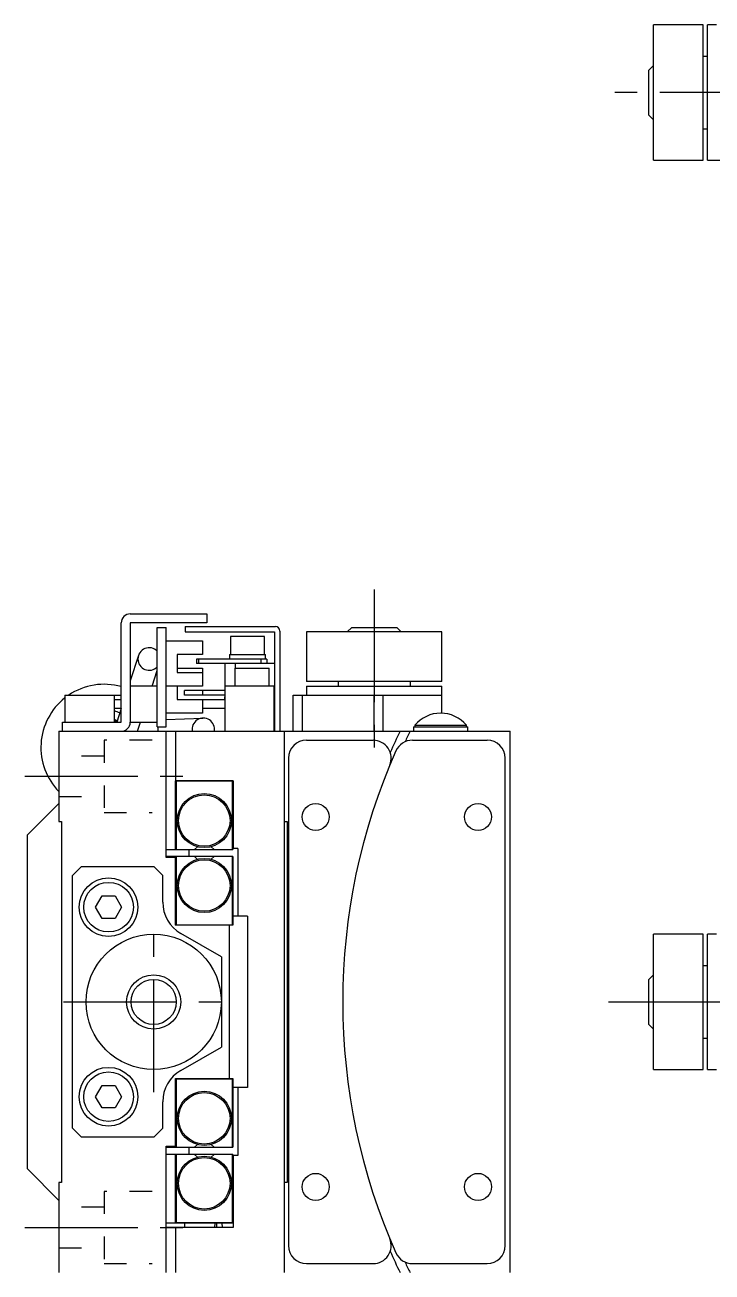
# Model space of a CAD drawing. Extents: x -269 to 423, y 17 to 487.
# Drawn here: x -268.6 to -192.4, y 342.5 to 480.7 of the extents above; entities that cross this region are included whole.
import ezdxf

# ---------------------------------------------------------------- set-up
doc = ezdxf.new("R2010")
doc.units = 0
doc.header["$LTSCALE"] = 10
doc.linetypes.add('CENTER', pattern=[2, 1.25, -0.25, 0.25, -0.25])
doc.linetypes.add('DOT', pattern=[0.5, 0.25, -0.25])
doc.layers.add('1', color=7, linetype='CONTINUOUS')

msp = doc.modelspace()

# ---------------------------------------------------------------- linework, layer by layer
at = {"layer": '1', "color": 7, "linetype": 'CONTINUOUS'}
for p, q in [((-198.942498, 465.67704), (-198.942498, 480.67704)), ((-193.442498, 480.67704), (-198.942498, 480.67704)), ((-193.442498, 465.67704), (-193.442498, 480.67704)), ((-192.942498, 465.67704), (-192.942498, 480.67704)), ((-191.942498, 480.67704), (-192.942498, 480.67704)), ((-192.942498, 477.17704), (-193.442498, 477.17704)), ((-198.942498, 476.17704), (-199.442498, 475.67704)), ((-199.442498, 470.67704), (-199.442498, 475.67704)), ((-199.442498, 470.67704), (-198.942498, 470.17704)), ((-193.442498, 469.17704), (-192.942498, 469.17704)), ((-198.942498, 465.67704), (-193.442498, 465.67704)), ((-192.942498, 465.67704), (-189.942498, 465.67704)), ((-256.933372, 415.411719), (-248.433372, 415.411719)), ((-248.433372, 415.411719), (-248.433372, 414.411719)), ((-257.933372, 403.411719), (-257.933372, 414.411719)), ((-256.933372, 414.411719), (-256.933372, 403.411719)), ((-248.433372, 414.411719), (-256.933372, 414.411719)), ((-253.933372, 413.911719), (-252.933372, 413.911719)), ((-253.933372, 402.911719), (-253.933372, 413.911719)), ((-252.933372, 402.911719), (-252.933372, 413.911719)), ((-250.833372, 414.011719), (-250.833372, 413.411719)), ((-250.833372, 414.011719), (-240.833372, 414.011719)), ((-250.833372, 413.411719), (-240.933372, 413.411719)), ((-240.933372, 413.411719), (-240.933372, 402.411719)), ((-240.333372, 413.511719), (-240.333372, 402.411719)), ((-222.383372, 413.411719), (-237.383372, 413.411719)), ((-237.383372, 413.411719), (-237.383372, 407.911719)), ((-232.383372, 413.911719), (-232.883372, 413.411719)), ((-232.383372, 413.911719), (-227.383372, 413.911719)), ((-226.883372, 413.411719), (-227.383372, 413.911719)), ((-222.383372, 407.911719), (-222.383372, 413.411719)), ((-252.933372, 412.411719), (-248.933372, 412.411719)), ((-248.933372, 412.411719), (-248.933372, 410.911719)), ((-242.033372, 412.911719), (-245.833372, 412.911719)), ((-245.833372, 412.911719), (-245.833372, 410.911719)), ((-242.033372, 410.911719), (-242.033372, 412.911719)), ((-256.022192, 410.79799), (-256.933372, 407.993668)), ((-251.733372, 410.911719), (-251.733372, 408.911719)), ((-248.933372, 410.911719), (-251.733372, 410.911719)), ((-245.933372, 410.911719), (-241.933372, 410.911719)), ((-245.933372, 410.911719), (-245.933372, 410.411719)), ((-241.933372, 410.411719), (-241.933372, 410.911719)), ((-254.493803, 407.411719), (-253.933372, 409.136549)), ((-251.733372, 409.411719), (-248.933372, 409.411719)), ((-249.578413, 410.411719), (-249.578413, 409.911719)), ((-241.795442, 410.411719), (-249.578413, 410.411719)), ((-240.933372, 409.911719), (-249.578413, 409.911719)), ((-249.369654, 410.411719), (-249.369654, 409.911719)), ((-248.933372, 409.411719), (-248.933372, 407.411719)), ((-246.433372, 409.911719), (-246.433372, 402.411719)), ((-245.333372, 409.411719), (-245.333372, 407.411719)), ((-245.333372, 409.411719), (-241.533372, 409.411719)), ((-245.287246, 409.911719), (-245.287246, 409.411719)), ((-242.437777, 410.411719), (-242.437777, 409.911719)), ((-241.795442, 410.411719), (-241.795442, 409.911719)), ((-241.533372, 407.411719), (-241.533372, 409.411719)), ((-251.733372, 408.911719), (-248.933372, 408.911719)), ((-222.383372, 407.911719), (-237.383372, 407.911719)), ((-233.883372, 407.911719), (-233.883372, 407.411719)), ((-225.883372, 407.411719), (-225.883372, 407.911719)), ((-264.183372, 406.411719), (-257.933372, 406.411719)), ((-264.183372, 406.411719), (-264.183372, 403.411719)), ((-258.683372, 403.411719), (-258.683372, 406.411719)), ((-253.933372, 407.411719), (-256.933372, 407.411719)), ((-248.933372, 407.411719), (-252.933372, 407.411719)), ((-251.733372, 407.411719), (-251.733372, 405.911719)), ((-250.933372, 406.411719), (-250.933372, 406.911719)), ((-246.433372, 406.911719), (-250.933372, 406.911719)), ((-246.433372, 406.411719), (-250.933372, 406.411719)), ((-248.933372, 406.911719), (-248.933372, 406.411719)), ((-240.933372, 407.411719), (-246.433372, 407.411719)), ((-240.983372, 402.411719), (-240.983372, 407.411719)), ((-238.883372, 402.411719), (-238.883372, 406.411719)), ((-238.883372, 406.411719), (-222.383372, 406.411719)), ((-237.883372, 406.411719), (-237.883372, 402.411719)), ((-237.383372, 407.411719), (-237.383372, 406.411719)), ((-237.383372, 407.411719), (-222.383372, 407.411719)), ((-229.883372, 402.411719), (-229.883372, 406.411719)), ((-228.883372, 402.411719), (-228.883372, 406.411719)), ((-222.383372, 404.411719), (-222.383372, 407.411719)), ((-258.683372, 405.911719), (-257.933372, 405.911719)), ((-257.983372, 406.203966), (-257.983372, 405.911719)), ((-257.983372, 406.203966), (-257.933372, 406.203966)), ((-251.733372, 405.911719), (-246.433372, 405.911719)), ((-248.933372, 405.911719), (-248.933372, 404.411719)), ((-246.483372, 406.203966), (-246.483372, 405.911719)), ((-246.483372, 406.203966), (-246.433372, 406.203966)), ((-257.934758, 404.911719), (-258.683372, 404.911719)), ((-257.933372, 404.915985), (-258.422137, 403.411719)), ((-248.933372, 404.411719), (-252.933372, 404.411719)), ((-252.933372, 403.719308), (-248.876996, 403.860957)), ((-246.433372, 404.911719), (-248.933372, 404.911719)), ((-222.383372, 404.411719), (-222.385984, 404.409107)), ((-264.833372, 402.411719), (-264.833372, 392.411719)), ((-264.833372, 402.411719), (-214.833372, 402.411719)), ((-264.433372, 403.411719), (-257.933372, 403.411719)), ((-264.433372, 402.411719), (-264.433372, 403.411719)), ((-258.384042, 403.528964), (-258.683372, 403.518511)), ((-256.933372, 403.411719), (-253.933372, 403.411719)), ((-256.118402, 402.411719), (-255.793482, 403.411719)), ((-253.933372, 402.911719), (-252.933372, 402.911719)), ((-253.833372, 402.411719), (-253.833372, 402.911719)), ((-252.961776, 388.411719), (-252.961776, 402.411719)), ((-251.904631, 402.411719), (-251.904631, 396.911719)), ((-239.833372, 342.411719), (-239.833372, 402.411719)), ((-225.524985, 402.911719), (-219.524985, 402.911719)), ((-225.524984, 402.911719), (-225.524984, 402.411719)), ((-225.374985, 403.071274), (-219.674985, 403.071274)), ((-225.374984, 403.071274), (-225.374984, 402.911719)), ((-219.674985, 402.911719), (-219.674985, 403.071274)), ((-219.524985, 402.411719), (-219.524985, 402.911719)), ((-214.833372, 342.411719), (-214.833372, 402.411719)), ((-237.383372, 401.411719), (-230.008252, 401.411719)), ((-225.655488, 401.411719), (-217.383372, 401.411719)), ((-239.383372, 399.411719), (-239.383372, 345.411719)), ((-215.383372, 345.411719), (-215.383372, 399.411719)), ((-245.531139, 396.911719), (-251.921863, 396.911719)), ((-251.920934, 389.311719), (-251.920934, 396.909022)), ((-251.854617, 396.861719), (-251.920934, 396.909022)), ((-251.854617, 396.861719), (-251.854617, 389.311719)), ((-245.581123, 396.861719), (-251.854617, 396.861719)), ((-245.581123, 396.861719), (-245.548558, 396.908559)), ((-245.581123, 389.311719), (-245.581123, 396.861719)), ((-245.548558, 396.908559), (-245.548558, 389.311719)), ((-245.531139, 396.911719), (-245.531139, 389.411719)), ((-264.833372, 394.411719), (-268.333372, 390.911719)), ((-264.833372, 392.411719), (-264.533372, 392.411719)), ((-264.533372, 392.411719), (-264.533372, 352.411719)), ((-239.833372, 392.411719), (-239.533372, 392.411719)), ((-239.533372, 392.411719), (-239.533372, 352.411719)), ((-268.333372, 353.911719), (-268.333372, 390.911719)), ((-252.961776, 389.311719), (-245.548558, 389.311719)), ((-245.548559, 388.511719), (-252.961776, 388.511719)), ((-251.904631, 388.411719), (-252.961776, 388.411719)), ((-251.920935, 388.411719), (-251.920935, 388.511719)), ((-251.904631, 380.911719), (-251.904631, 388.411719)), ((-251.854618, 388.511719), (-251.854618, 380.961719)), ((-250.433372, 389.311719), (-250.433372, 388.511719)), ((-249.484858, 388.213467), (-249.801262, 388.511719)), ((-249.801261, 389.311719), (-249.484857, 389.609971)), ((-247.963475, 389.609555), (-247.646724, 389.311719)), ((-247.646725, 388.511719), (-247.963475, 388.213883)), ((-245.581124, 380.961719), (-245.581124, 388.511719)), ((-245.548559, 388.511719), (-245.548559, 380.914879)), ((-244.997409, 389.411719), (-245.548558, 389.411719)), ((-244.997409, 389.411719), (-244.997409, 381.911719)), ((-262.333372, 387.411719), (-263.333372, 386.411719)), ((-262.333372, 387.411719), (-254.333372, 387.411719)), ((-253.333372, 386.411719), (-254.333372, 387.411719)), ((-263.333372, 358.411719), (-263.333372, 386.411719)), ((-253.333372, 383.473897), (-253.333372, 386.411719)), ((-260.776748, 382.911719), (-260.05506, 384.161719)), ((-260.05506, 381.661719), (-260.776748, 382.911719)), ((-260.05506, 384.161719), (-258.611684, 384.161719)), ((-258.611684, 384.161719), (-257.889996, 382.911719)), ((-257.889996, 382.911719), (-258.611684, 381.661719)), ((-258.611684, 381.661719), (-260.05506, 381.661719)), ((-243.928625, 381.911719), (-245.548559, 381.911719)), ((-243.928625, 381.911719), (-243.928625, 362.911719)), ((-251.904631, 380.926045), (-251.854618, 380.961719)), ((-245.549733, 380.911719), (-251.904631, 380.911719)), ((-251.854618, 380.961719), (-245.581124, 380.961719)), ((-245.933372, 363.911719), (-245.933372, 380.911719)), ((-245.548559, 380.914879), (-245.581124, 380.961719)), ((-246.833372, 377.411719), (-251.333372, 380.009795)), ((-198.942498, 364.911719), (-198.942498, 379.911719)), ((-193.442498, 379.911719), (-198.942498, 379.911719)), ((-193.442498, 364.911719), (-193.442498, 379.911719)), ((-192.942498, 364.911719), (-192.942498, 379.911719)), ((-191.942498, 379.911719), (-192.942498, 379.911719)), ((-246.833372, 377.411719), (-246.833372, 367.411719)), ((-192.942498, 376.411719), (-193.442498, 376.411719)), ((-198.942498, 375.411719), (-199.442498, 374.911719)), ((-199.442498, 369.911719), (-199.442498, 374.911719)), ((-199.442498, 369.911719), (-198.942498, 369.411719)), ((-193.442498, 368.411719), (-192.942498, 368.411719)), ((-251.333372, 364.813643), (-246.833372, 367.411719)), ((-198.942498, 364.911719), (-193.442498, 364.911719)), ((-192.942498, 364.911719), (-191.942498, 364.911719)), ((-251.904631, 356.411719), (-251.904631, 363.911719)), ((-251.904631, 363.911719), (-245.549732, 363.911719)), ((-251.854617, 363.861719), (-251.904631, 363.897394)), ((-251.854617, 363.861719), (-251.854617, 356.311719)), ((-245.581123, 363.861719), (-251.854617, 363.861719)), ((-245.581123, 363.861719), (-245.548558, 363.908559)), ((-245.581123, 356.311719), (-245.581123, 363.861719)), ((-245.548558, 363.908559), (-245.548558, 356.311719)), ((-260.776748, 361.911719), (-260.05506, 363.161719)), ((-260.05506, 363.161719), (-258.611684, 363.161719)), ((-258.611684, 363.161719), (-257.889996, 361.911719)), ((-243.928625, 362.911719), (-245.548558, 362.911719)), ((-244.997409, 362.911719), (-244.997409, 355.411719)), ((-260.05506, 360.661719), (-260.776748, 361.911719)), ((-257.889996, 361.911719), (-258.611684, 360.661719)), ((-253.333372, 358.411719), (-253.333372, 361.349541)), ((-258.611684, 360.661719), (-260.05506, 360.661719)), ((-263.333372, 358.411719), (-262.333372, 357.411719)), ((-254.333372, 357.411719), (-253.333372, 358.411719)), ((-254.333372, 357.411719), (-262.333372, 357.411719)), ((-249.801261, 356.311719), (-249.484857, 356.609971)), ((-247.963475, 356.609555), (-247.646724, 356.311719)), ((-252.961776, 356.411719), (-251.904631, 356.411719)), ((-252.961776, 342.411719), (-252.961776, 356.411719)), ((-252.961776, 356.311719), (-245.548558, 356.311719)), ((-245.548558, 355.511719), (-252.961776, 355.511719)), ((-251.920934, 356.311719), (-251.920934, 356.411719)), ((-251.920934, 347.914416), (-251.920934, 355.511719)), ((-251.854617, 355.511719), (-251.854617, 347.961719)), ((-250.433372, 356.311719), (-250.433372, 355.511719)), ((-249.484857, 355.213467), (-249.801261, 355.511719)), ((-247.646724, 355.511719), (-247.963475, 355.213883)), ((-245.581123, 347.961719), (-245.581123, 355.511719)), ((-245.548558, 355.511719), (-245.548558, 347.914879)), ((-244.997409, 355.411719), (-245.548558, 355.411719)), ((-245.531139, 355.411719), (-245.531139, 347.411719)), ((-268.333372, 353.911719), (-264.833372, 350.411719)), ((-264.833372, 352.411719), (-264.833372, 342.411719)), ((-264.533372, 352.411719), (-264.833372, 352.411719)), ((-239.533372, 352.411719), (-239.833372, 352.411719)), ((-245.549732, 347.911719), (-252.961776, 347.911719)), ((-245.531139, 347.411719), (-252.961776, 347.411719)), ((-251.920934, 347.914416), (-251.854617, 347.961719)), ((-251.904631, 347.411719), (-251.904631, 342.411719)), ((-251.854617, 347.961719), (-245.581123, 347.961719)), ((-250.933372, 347.911719), (-250.933372, 347.411719)), ((-247.560778, 347.911719), (-247.580731, 347.411719)), ((-247.333372, 347.411719), (-247.333372, 347.911719)), ((-246.699976, 347.411719), (-246.725221, 347.911719)), ((-245.548558, 347.914879), (-245.581123, 347.961719)), ((-237.383372, 343.411719), (-230.008252, 343.411719)), ((-225.655487, 343.411719), (-217.383372, 343.411719))]:
    msp.add_line(p, q, dxfattribs=at)
at = {"layer": '1', "color": 4, "linetype": 'CENTER'}
for p, q in [((-185.727639, 473.17704), (-203.939103, 473.17704)), ((-229.883372, 418.117841), (-229.883372, 399.689574)), ((-268.602352, 397.411719), (-250.335626, 397.411719)), ((-254.333372, 362.411719), (-254.333372, 382.411719)), ((-264.333372, 372.411719), (-244.333372, 372.411719)), ((-203.939103, 372.411719), (-185.727639, 372.411719)), ((-268.602352, 347.411719), (-250.335626, 347.411719))]:
    msp.add_line(p, q, dxfattribs=at)
at = {"layer": '1', "color": 9, "linetype": 'DOT'}
for p, q in [((-254.510131, 401.411719), (-259.833372, 401.411719)), ((-259.833372, 401.411719), (-259.833372, 393.411719)), ((-259.833372, 399.661719), (-264.833372, 399.661719)), ((-264.833372, 395.161719), (-259.833372, 395.161719)), ((-259.833372, 393.411719), (-254.51011, 393.411719)), ((-254.510131, 351.411719), (-259.833372, 351.411719)), ((-259.833372, 351.411719), (-259.833372, 343.411719)), ((-259.833372, 349.661719), (-264.833372, 349.661719)), ((-264.833372, 345.161719), (-259.833372, 345.161719)), ((-259.833372, 343.411719), (-254.51011, 343.411719))]:
    msp.add_line(p, q, dxfattribs=at)
at = {"layer": '1', "color": 9, "linetype": 'CONTINUOUS'}
msp.add_line((-250.933367, 347.911719), (-250.933367, 347.411719), dxfattribs=at)
at = {"layer": '1', "color": 7, "linetype": 'CONTINUOUS'}
for centre, radius in [((-248.723372, 392.511719), 3), ((-248.723372, 392.511719), 2.85), ((-236.383372, 392.911719), 1.5), ((-218.383372, 392.911719), 1.5), ((-248.723373, 385.311719), 3), ((-248.723373, 385.311719), 2.85), ((-259.333372, 382.911719), 3.25), ((-259.333372, 382.911719), 2.75), ((-254.333372, 372.411719), 7.5), ((-254.333372, 372.411719), 3), ((-254.333372, 372.411719), 2.5), ((-259.333372, 361.911719), 3.25), ((-259.333372, 361.911719), 2.75), ((-248.723372, 359.511719), 3), ((-248.723372, 359.511719), 2.85), ((-248.723372, 352.311719), 3), ((-248.723372, 352.311719), 2.85), ((-236.383372, 351.911719), 1.5), ((-218.383372, 351.911719), 1.5)]:
    msp.add_circle(centre, radius, dxfattribs=at)
for centre, radius, start, end in [((-256.933372, 414.411719), 1, 90, 180), ((-240.833372, 413.511719), 0.5, 0, 90), ((-254.833372, 410.411719), 1.25, 43.945519, 316.054481), ((-259.833372, 400.611719), 6.999999, 74.250705, 124.04772), ((-259.833372, 400.611719), 6.999999, 128.420538, 224.4153), ((-255.833372, 404.111719), 3, 134.427004, 135.779956), ((-244.333372, 404.111719), 3, 134.427004, 135.779956), ((-259.833372, 400.611719), 4.2, 65.479919, 74.108918), ((-259.833372, 400.611719), 3.3, 63.690515, 69.60533), ((-248.833372, 402.611719), 1.25, 350.793104, 189.206896), ((-222.524985, 400.711719), 3.7, 39.621835, 140.378166), ((-257.933372, 403.411719), 1, 270, 0), ((-164.883372, 372.411719), 69, 154.228538, 156.394937), ((-164.883372, 372.411719), 68, 153.821032, 154.918096), ((-237.383372, 399.411719), 2, 90, 180), ((-230.008252, 399.411719), 2, 337.481686, 90), ((-225.655488, 399.411719), 2, 90.000001, 156.04525), ((-217.383372, 399.411719), 2, 0.000001, 90.000001), ((-164.883372, 372.411719), 68.5, 156.04525, 203.954751), ((-164.933372, 426.861719), 92, 198.998505, 199.000281), ((-164.933372, 426.861719), 86, 200.38067, 200.382916), ((-249.333372, 383.473897), 4, 180, 240), ((-164.933372, 350.961719), 86, 159.617084, 159.61933), ((-249.333372, 361.349541), 4, 120, 180), ((-164.933372, 393.861719), 86, 200.38067, 200.382916), ((-164.933372, 317.961719), 92, 160.999719, 161.001495), ((-164.933372, 317.961719), 86, 159.617084, 159.61933), ((-230.008252, 345.411719), 2, 270, 22.518314), ((-237.383372, 345.411719), 2, 180, 270), ((-164.883372, 372.411719), 69, 203.605063, 205.771462), ((-225.655487, 345.411719), 2, 203.954751, 270.000001), ((-217.383372, 345.411719), 2, 270.000001, 0.000001), ((-164.883372, 372.411719), 68, 205.081905, 206.178969)]:
    msp.add_arc(centre, radius, start, end, dxfattribs=at)

doc.saveas('drawing.dxf')
